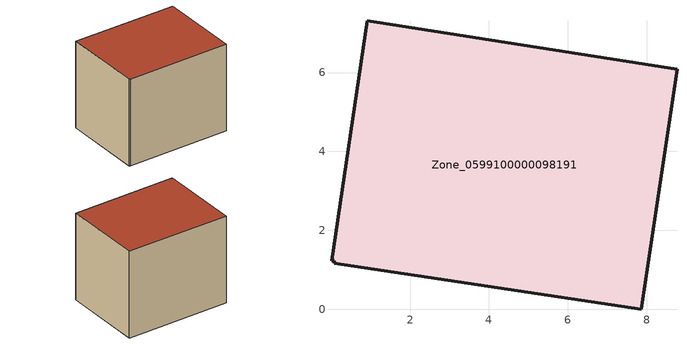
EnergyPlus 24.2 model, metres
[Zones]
Zone_0599100000098191
 floor ground (C_G): 7.86,0 0.07,1.16 0.08,1.23 0.01,1.22 0.92,7.31 8.77,6.08 z0
 wall outside (C_F): 7.86,0 8.77,6.08 0.92,7.31 0.01,1.22 0.08,1.23 0.07,1.16 7.86,0 z0:6.73
 roof outside (C_R): 0.07,1.16 7.86,0 8.77,6.08 0.92,7.31 0.01,1.22 0.08,1.23 z6.73
[BUILDING]
Pand.0599100000098191: North Axis=0; Terrain=City; Loads Convergence Tolerance Value=0.04; Temperature Convergence Tolerance Value=0.4; Solar Distribution=FullExterior; Maximum Number of Warmup Days=25; Minimum Number of Warmup Days=1
[Site:Location]
Rotterdam.The.Hague.AP_ZH_NLD Design_Conditions: Latitude=51.96; Longitude=4.45; Time Zone=1; Elevation=-4.5
[SITE:GROUNDTEMPERATURE:BUILDINGSURFACE]
18, 18, 18, 18, 18, 18, 18, 18, 18, 18, 18, 18
[MATERIAL] Thermal Absorptance=0.9; Solar Absorptance=0.7; Visible Absorptance=0.7
Name | Roughness | Thickness | Conductivity | Density | Specific Heat
G.TC.1946-1964 | MediumSmooth | 0.15 | 1 | 540 | 1210
F.TC.1946-1964 | Rough | 0.3 | 0.857143 | 1920 | 840
R.TC.1946-1964 | MediumRough | 0.2 | 0.235294 | 1500 | 1000
[CONSTRUCTION]
C_G: G.TC.1946-1964
C_F: F.TC.1946-1964
C_R: R.TC.1946-1964
[ZONE]
Zone_0599100000098191: Type=1; Multiplier=1; Ceiling Height=Autocalculate; Volume=Autocalculate; Floor Area=autocalculate; Part of Total Floor Area=Yes
[ZONEINFILTRATION:DESIGNFLOWRATE]
Infil_Zone_0599100000098191: Zone or ZoneList or Space or SpaceList=Zone_0599100000098191; Schedule=AlwaysOn; Design Flow Rate Calculation Method=Flow/Area; Flow Rate per Floor Area=0.003; Constant Term Coefficient=1; Temperature Term Coefficient=0; Velocity Term Coefficient=0; Velocity Squared Term Coefficient=0
[HVACTEMPLATE:ZONE:IDEALLOADSAIRSYSTEM]
Zone_0599100000098191: Maximum Heating Supply Air Temperature=50; Minimum Cooling Supply Air Temperature=13; Maximum Heating Supply Air Humidity Ratio=0.0156; Minimum Cooling Supply Air Humidity Ratio=0.0077; Heating Limit=NoLimit; Cooling Limit=NoLimit; Dehumidification Control Type=ConstantSensibleHeatRatio; Cooling Sensible Heat Ratio=0.7; Dehumidification Setpoint=60; Humidification Control Type=None; Humidification Setpoint=30; Outdoor Air Method=None; Outdoor Air Flow Rate per Person=0.00944; Outdoor Air Flow Rate per Zone Floor Area=0; Outdoor Air Flow Rate per Zone=0; Demand Controlled Ventilation Type=None; Outdoor Air Economizer Type=NoEconomizer; Heat Recovery Type=None; Sensible Heat Recovery Effectiveness=0.7; Latent Heat Recovery Effectiveness=0.65
[ZONECONTROL:THERMOSTAT]
ThermostatControl_Zone_0599100000098191: Zone or ZoneList=Zone_0599100000098191; Control Type Schedule=DualSetpointControlType; Control 1=Thermostat_Zone_0599100000098191; Temperature Difference Between Cutout And Setpoint=0
[THERMOSTATSETPOINT:DUALSETPOINT]
Thermostat_Zone_0599100000098191: Heating Setpoint Temperature Schedule=HeatingSetpoint_Zone_0599100000098191; Cooling Setpoint Temperature Schedule=CoolingSetpoint_Zone_0599100000098191
[SCHEDULE:COMPACT]
HeatingSetpoint_Zone_0599100000098191: Through: 12/31, For: AllDays, Until: 24:00, 21
CoolingSetpoint_Zone_0599100000098191: Through: 12/31, For: AllDays, Until: 24:00, 24
DualSetpointControlType: Through: 12/31, For: AllDays, Until: 24:00, 4
AlwaysOn: Through: 12/31, For: AllDays, Until: 24:00, 1
